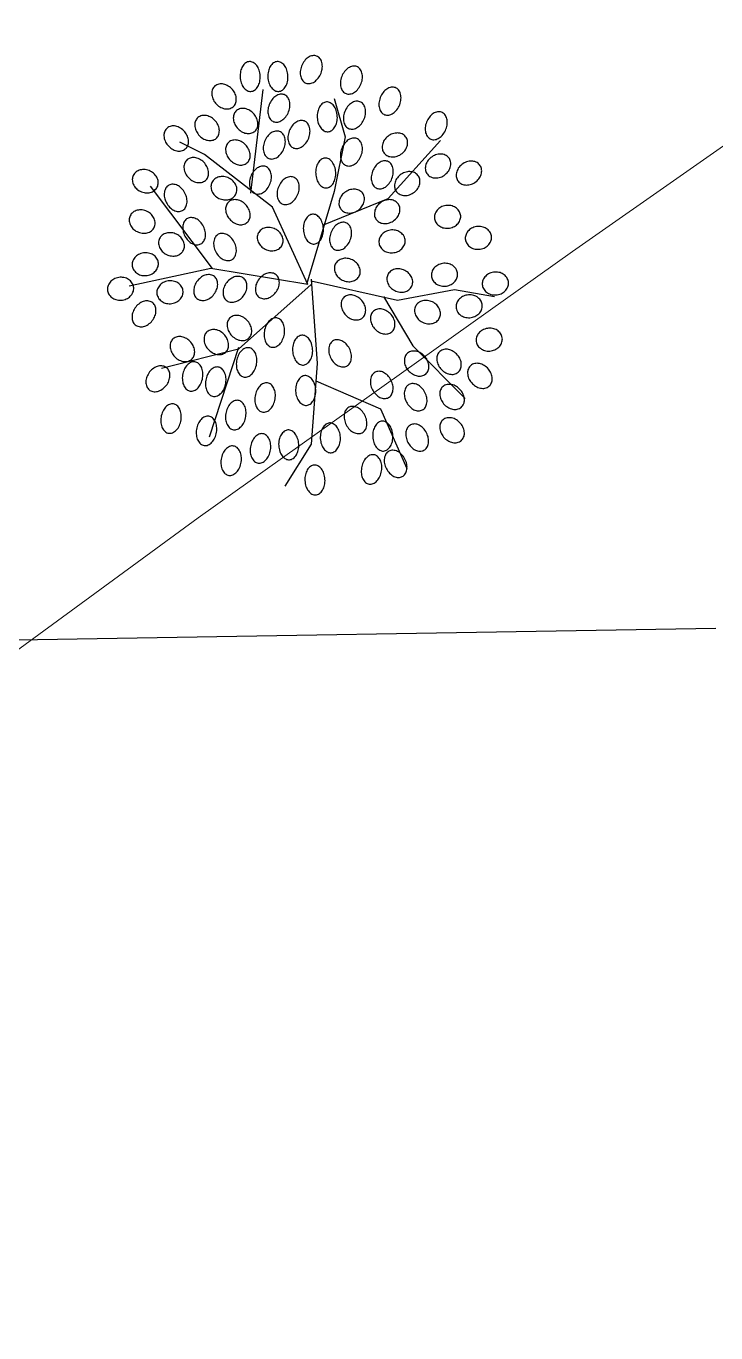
# Model space of a CAD drawing. Header units: inches. Extents: x 203 to 1065, y -1127 to 921.
# Drawn here: x 802.34 to 807.19, y 339.01 to 348.2 of the extents above; entities that cross this region are included whole.
import ezdxf

# ---------------------------------------------------------------- set-up
doc = ezdxf.new("R2010")
doc.units = ezdxf.units.IN
doc.header["$MEASUREMENT"] = 0
for name, color, linetype in [('calle', 3, 'Continuous'), ('CURVAS', 32, 'Continuous'), ('Vegetación', 102, 'Continuous')]:
    doc.layers.add(name, color=color, linetype=linetype)

# ---------------------------------------------------------------- blocks, each defined once
blk = doc.blocks.new('RB31')
for points in [[(-0.1644, 0.4265, 0.124565), (-0.1555, 0.4293, 0.105746), (-0.1475, 0.437, 0.086824), (-0.1428, 0.4474, 0.076963), (-0.1416, 0.4602, 0.076963), (-0.1443, 0.4728, 0.086824), (-0.1502, 0.4826, 0.105746), (-0.159, 0.4892, 0.124565), (-0.1682, 0.491, 0.124565), (-0.1772, 0.4882, 0.105746), (-0.1851, 0.4805, 0.086824), (-0.1898, 0.4701, 0.076963), (-0.191, 0.4573, 0.076963), (-0.1883, 0.4447, 0.086824), (-0.1825, 0.4349, 0.105746), (-0.1737, 0.4282, 0.124565)], [(-0.0961, 0.4265, 0.124565), (-0.0871, 0.4293, 0.105746), (-0.0792, 0.437, 0.086824), (-0.0745, 0.4474, 0.076963), (-0.0733, 0.4602, 0.076963), (-0.076, 0.4728, 0.086824), (-0.0818, 0.4826, 0.105746), (-0.0906, 0.4892, 0.124565), (-0.0999, 0.491, 0.124565), (-0.1088, 0.4882, 0.105746), (-0.1168, 0.4805, 0.086824), (-0.1215, 0.4701, 0.076963), (-0.1227, 0.4573, 0.076963), (-0.12, 0.4447, 0.086824), (-0.1141, 0.4349, 0.105746), (-0.1053, 0.4282, 0.124565)], [(-0.0332, 0.4465, 0.124565), (-0.0243, 0.4435, 0.105746), (-0.0134, 0.445, 0.086824), (-0.0035, 0.4507, 0.076963), (0.0051, 0.4604, 0.076963), (0.0103, 0.4721, 0.086824), (0.0113, 0.4835, 0.105746), (0.0081, 0.4941, 0.124565), (0.0016, 0.5009, 0.124565), (-0.0073, 0.5039, 0.105746), (-0.0182, 0.5024, 0.086824), (-0.0281, 0.4967, 0.076963), (-0.0366, 0.4871, 0.076963), (-0.0419, 0.4753, 0.086824), (-0.0429, 0.4639, 0.105746), (-0.0397, 0.4534, 0.124565)], [(0.0655, 0.4237, 0.124565), (0.0744, 0.4207, 0.105746), (0.0853, 0.4222, 0.086824), (0.0952, 0.4279, 0.076963), (0.1038, 0.4376, 0.076963), (0.109, 0.4494, 0.086824), (0.11, 0.4607, 0.105746), (0.1068, 0.4713, 0.124565), (0.1003, 0.4782, 0.124565), (0.0914, 0.4811, 0.105746), (0.0805, 0.4796, 0.086824), (0.0706, 0.4739, 0.076963), (0.0621, 0.4643, 0.076963), (0.0569, 0.4525, 0.086824), (0.0558, 0.4411, 0.105746), (0.059, 0.4306, 0.124565)], [(-0.2034, 0.3982, 0.124565), (-0.2004, 0.4072, 0.105746), (-0.2019, 0.4181, 0.086824), (-0.2076, 0.428, 0.076963), (-0.2173, 0.4365, 0.076963), (-0.229, 0.4417, 0.086824), (-0.2404, 0.4427, 0.105746), (-0.251, 0.4395, 0.124565), (-0.2578, 0.4331, 0.124565), (-0.2608, 0.4242, 0.105746), (-0.2593, 0.4132, 0.086824), (-0.2536, 0.4033, 0.076963), (-0.244, 0.3948, 0.076963), (-0.2322, 0.3896, 0.086824), (-0.2208, 0.3886, 0.105746), (-0.2103, 0.3918, 0.124565)], [(0.1604, 0.3781, 0.124565), (0.1693, 0.3752, 0.105746), (0.1802, 0.3767, 0.086824), (0.1901, 0.3824, 0.076963), (0.1987, 0.392, 0.076963), (0.2039, 0.4038, 0.086824), (0.2049, 0.4152, 0.105746), (0.2017, 0.4257, 0.124565), (0.1952, 0.4326, 0.124565), (0.1863, 0.4356, 0.105746), (0.1754, 0.4341, 0.086824), (0.1655, 0.4284, 0.076963), (0.157, 0.4187, 0.076963), (0.1518, 0.4069, 0.086824), (0.1507, 0.3956, 0.105746), (0.1539, 0.385, 0.124565)], [(-0.1129, 0.3629, 0.124565), (-0.104, 0.36, 0.105746), (-0.0931, 0.3615, 0.086824), (-0.0832, 0.3672, 0.076963), (-0.0747, 0.3768, 0.076963), (-0.0695, 0.3886, 0.086824), (-0.0684, 0.4, 0.105746), (-0.0717, 0.4105, 0.124565), (-0.0781, 0.4174, 0.124565), (-0.087, 0.4204, 0.105746), (-0.0979, 0.4189, 0.086824), (-0.1079, 0.4132, 0.076963), (-0.1164, 0.4035, 0.076963), (-0.1216, 0.3917, 0.086824), (-0.1226, 0.3804, 0.105746), (-0.1194, 0.3698, 0.124565)], [(0.0254, 0.3391, 0.124565), (0.0344, 0.342, 0.105746), (0.0423, 0.3496, 0.086824), (0.047, 0.36, 0.076963), (0.0482, 0.3728, 0.076963), (0.0455, 0.3854, 0.086824), (0.0396, 0.3952, 0.105746), (0.0308, 0.4019, 0.124565), (0.0216, 0.4037, 0.124565), (0.0126, 0.4008, 0.105746), (0.0047, 0.3932, 0.086824), (0, 0.3827, 0.076963), (-0.0012, 0.3699, 0.076963), (0.0015, 0.3573, 0.086824), (0.0074, 0.3475, 0.105746), (0.0162, 0.3409, 0.124565)], [(0.0731, 0.3478, 0.124565), (0.082, 0.3448, 0.105746), (0.0929, 0.3463, 0.086824), (0.1028, 0.352, 0.076963), (0.1113, 0.3616, 0.076963), (0.1166, 0.3734, 0.086824), (0.1176, 0.3848, 0.105746), (0.1144, 0.3953, 0.124565), (0.1079, 0.4022, 0.124565), (0.099, 0.4052, 0.105746), (0.0881, 0.4037, 0.086824), (0.0782, 0.398, 0.076963), (0.0696, 0.3883, 0.076963), (0.0644, 0.3766, 0.086824), (0.0634, 0.3652, 0.105746), (0.0666, 0.3546, 0.124565)], [(-0.2452, 0.3299, 0.124565), (-0.2422, 0.3388, 0.105746), (-0.2437, 0.3497, 0.086824), (-0.2494, 0.3596, 0.076963), (-0.259, 0.3682, 0.076963), (-0.2708, 0.3734, 0.086824), (-0.2822, 0.3744, 0.105746), (-0.2927, 0.3712, 0.124565), (-0.2996, 0.3647, 0.124565), (-0.3026, 0.3558, 0.105746), (-0.3011, 0.3449, 0.086824), (-0.2954, 0.335, 0.076963), (-0.2857, 0.3264, 0.076963), (-0.274, 0.3212, 0.086824), (-0.2626, 0.3202, 0.105746), (-0.252, 0.3234, 0.124565)], [(-0.1503, 0.3451, 0.124565), (-0.1473, 0.354, 0.105746), (-0.1488, 0.3649, 0.086824), (-0.1545, 0.3748, 0.076963), (-0.1641, 0.3833, 0.076963), (-0.1759, 0.3885, 0.086824), (-0.1873, 0.3896, 0.105746), (-0.1978, 0.3864, 0.124565), (-0.2047, 0.3799, 0.124565), (-0.2077, 0.371, 0.105746), (-0.2062, 0.3601, 0.086824), (-0.2005, 0.3502, 0.076963), (-0.1908, 0.3416, 0.076963), (-0.1791, 0.3364, 0.086824), (-0.1677, 0.3354, 0.105746), (-0.1571, 0.3386, 0.124565)], [(0.2743, 0.325, 0.124565), (0.2832, 0.322, 0.105746), (0.2941, 0.3235, 0.086824), (0.304, 0.3292, 0.076963), (0.3126, 0.3388, 0.076963), (0.3178, 0.3506, 0.086824), (0.3188, 0.362, 0.105746), (0.3156, 0.3725, 0.124565), (0.3091, 0.3794, 0.124565), (0.3002, 0.3824, 0.105746), (0.2893, 0.3809, 0.086824), (0.2794, 0.3752, 0.076963), (0.2708, 0.3655, 0.076963), (0.2656, 0.3538, 0.086824), (0.2646, 0.3424, 0.105746), (0.2678, 0.3318, 0.124565)], [(-0.3211, 0.3071, 0.124565), (-0.3181, 0.316, 0.105746), (-0.3196, 0.3269, 0.086824), (-0.3253, 0.3368, 0.076963), (-0.335, 0.3454, 0.076963), (-0.3467, 0.3506, 0.086824), (-0.3581, 0.3516, 0.105746), (-0.3687, 0.3484, 0.124565), (-0.3755, 0.3419, 0.124565), (-0.3785, 0.333, 0.105746), (-0.377, 0.3221, 0.086824), (-0.3713, 0.3122, 0.076963), (-0.3617, 0.3037, 0.076963), (-0.3499, 0.2985, 0.086824), (-0.3385, 0.2974, 0.105746), (-0.3279, 0.3006, 0.124565)], [(-0.1243, 0.2832, 0.124565), (-0.1154, 0.2802, 0.105746), (-0.1045, 0.2817, 0.086824), (-0.0946, 0.2874, 0.076963), (-0.0861, 0.2971, 0.076963), (-0.0809, 0.3088, 0.086824), (-0.0798, 0.3202, 0.105746), (-0.083, 0.3308, 0.124565), (-0.0895, 0.3376, 0.124565), (-0.0984, 0.3406, 0.105746), (-0.1093, 0.3391, 0.086824), (-0.1192, 0.3334, 0.076963), (-0.1278, 0.3238, 0.076963), (-0.133, 0.312, 0.086824), (-0.134, 0.3006, 0.105746), (-0.1308, 0.29, 0.124565)], [(-0.0636, 0.306, 0.124565), (-0.0547, 0.303, 0.105746), (-0.0437, 0.3045, 0.086824), (-0.0338, 0.3102, 0.076963), (-0.0253, 0.3198, 0.076963), (-0.0201, 0.3316, 0.086824), (-0.0191, 0.343, 0.105746), (-0.0223, 0.3536, 0.124565), (-0.0287, 0.3604, 0.124565), (-0.0377, 0.3634, 0.105746), (-0.0486, 0.3619, 0.086824), (-0.0585, 0.3562, 0.076963), (-0.067, 0.3465, 0.076963), (-0.0722, 0.3348, 0.086824), (-0.0732, 0.3234, 0.105746), (-0.07, 0.3128, 0.124565)], [(-0.1692, 0.2767, 0.124565), (-0.1663, 0.2856, 0.105746), (-0.1678, 0.2965, 0.086824), (-0.1735, 0.3065, 0.076963), (-0.1831, 0.315, 0.076963), (-0.1949, 0.3202, 0.086824), (-0.2063, 0.3212, 0.105746), (-0.2168, 0.318, 0.124565), (-0.2237, 0.3116, 0.124565), (-0.2267, 0.3026, 0.105746), (-0.2251, 0.2917, 0.086824), (-0.2195, 0.2818, 0.076963), (-0.2098, 0.2733, 0.076963), (-0.198, 0.2681, 0.086824), (-0.1867, 0.2671, 0.105746), (-0.1761, 0.2703, 0.124565)], [(0.0655, 0.268, 0.124565), (0.0744, 0.265, 0.105746), (0.0853, 0.2665, 0.086824), (0.0952, 0.2722, 0.076963), (0.1038, 0.2819, 0.076963), (0.109, 0.2936, 0.086824), (0.11, 0.305, 0.105746), (0.1068, 0.3156, 0.124565), (0.1003, 0.3224, 0.124565), (0.0914, 0.3254, 0.105746), (0.0805, 0.3239, 0.086824), (0.0706, 0.3182, 0.076963), (0.0621, 0.3086, 0.076963), (0.0569, 0.2968, 0.086824), (0.0558, 0.2854, 0.105746), (0.059, 0.2749, 0.124565)], [(0.1598, 0.2988, 0.124565), (0.1653, 0.2911, 0.105746), (0.175, 0.2859, 0.086824), (0.1864, 0.2847, 0.076963), (0.1989, 0.2875, 0.076963), (0.2101, 0.2939, 0.086824), (0.2176, 0.3026, 0.105746), (0.2212, 0.313, 0.124565), (0.22, 0.3223, 0.124565), (0.2146, 0.33, 0.105746), (0.2048, 0.3352, 0.086824), (0.1935, 0.3364, 0.076963), (0.1809, 0.3336, 0.076963), (0.1698, 0.3271, 0.086824), (0.1623, 0.3185, 0.105746), (0.1586, 0.3081, 0.124565)], [(-0.2717, 0.2387, 0.124565), (-0.2688, 0.2476, 0.105746), (-0.2703, 0.2586, 0.086824), (-0.276, 0.2685, 0.076963), (-0.2856, 0.277, 0.076963), (-0.2974, 0.2822, 0.086824), (-0.3088, 0.2832, 0.105746), (-0.3193, 0.28, 0.124565), (-0.3262, 0.2736, 0.124565), (-0.3292, 0.2647, 0.105746), (-0.3276, 0.2537, 0.086824), (-0.322, 0.2438, 0.076963), (-0.3123, 0.2353, 0.076963), (-0.3005, 0.2301, 0.086824), (-0.2891, 0.2291, 0.105746), (-0.2786, 0.2323, 0.124565)], [(0.2661, 0.2532, 0.124565), (0.2716, 0.2455, 0.105746), (0.2813, 0.2403, 0.086824), (0.2927, 0.2391, 0.076963), (0.3052, 0.2419, 0.076963), (0.3164, 0.2484, 0.086824), (0.3239, 0.257, 0.105746), (0.3275, 0.2674, 0.124565), (0.3263, 0.2767, 0.124565), (0.3208, 0.2844, 0.105746), (0.3111, 0.2896, 0.086824), (0.2998, 0.2908, 0.076963), (0.2872, 0.288, 0.076963), (0.2761, 0.2815, 0.086824), (0.2686, 0.2729, 0.105746), (0.2649, 0.2625, 0.124565)], [(-0.3932, 0.2239, 0.124565), (-0.3931, 0.2333, 0.105746), (-0.3979, 0.2432, 0.086824), (-0.4064, 0.2509, 0.076963), (-0.4182, 0.256, 0.076963), (-0.431, 0.2573, 0.086824), (-0.4422, 0.2548, 0.105746), (-0.4512, 0.2485, 0.124565), (-0.4557, 0.2402, 0.124565), (-0.4558, 0.2308, 0.105746), (-0.451, 0.2209, 0.086824), (-0.4425, 0.2132, 0.076963), (-0.4307, 0.2081, 0.076963), (-0.4179, 0.2068, 0.086824), (-0.4068, 0.2094, 0.105746), (-0.3977, 0.2157, 0.124565)], [(-0.1585, 0.2072, 0.124565), (-0.1496, 0.2043, 0.105746), (-0.1387, 0.2058, 0.086824), (-0.1287, 0.2114, 0.076963), (-0.1202, 0.2211, 0.076963), (-0.115, 0.2329, 0.086824), (-0.114, 0.2443, 0.105746), (-0.1172, 0.2548, 0.124565), (-0.1236, 0.2617, 0.124565), (-0.1326, 0.2646, 0.105746), (-0.1435, 0.2631, 0.086824), (-0.1534, 0.2574, 0.076963), (-0.1619, 0.2478, 0.076963), (-0.1671, 0.236, 0.086824), (-0.1681, 0.2246, 0.105746), (-0.1649, 0.2141, 0.124565)], [(0.0216, 0.2176, 0.124565), (0.0306, 0.2204, 0.105746), (0.0385, 0.2281, 0.086824), (0.0432, 0.2385, 0.076963), (0.0444, 0.2513, 0.076963), (0.0417, 0.2639, 0.086824), (0.0358, 0.2737, 0.105746), (0.027, 0.2803, 0.124565), (0.0178, 0.2821, 0.124565), (0.0088, 0.2793, 0.105746), (0.0009, 0.2716, 0.086824), (-0.0038, 0.2612, 0.076963), (-0.005, 0.2484, 0.076963), (-0.0023, 0.2358, 0.086824), (0.0036, 0.226, 0.105746), (0.0124, 0.2193, 0.124565)], [(0.1414, 0.2186, 0.124565), (0.1503, 0.2156, 0.105746), (0.1612, 0.2171, 0.086824), (0.1712, 0.2228, 0.076963), (0.1797, 0.2325, 0.076963), (0.1849, 0.2443, 0.086824), (0.1859, 0.2556, 0.105746), (0.1827, 0.2662, 0.124565), (0.1763, 0.2731, 0.124565), (0.1673, 0.276, 0.105746), (0.1564, 0.2745, 0.086824), (0.1465, 0.2688, 0.076963), (0.138, 0.2592, 0.076963), (0.1328, 0.2474, 0.086824), (0.1318, 0.236, 0.105746), (0.135, 0.2255, 0.124565)], [(0.342, 0.238, 0.124565), (0.3475, 0.2303, 0.105746), (0.3572, 0.2251, 0.086824), (0.3686, 0.2239, 0.076963), (0.3812, 0.2267, 0.076963), (0.3923, 0.2332, 0.086824), (0.3998, 0.2418, 0.105746), (0.4034, 0.2522, 0.124565), (0.4022, 0.2615, 0.124565), (0.3968, 0.2692, 0.105746), (0.387, 0.2744, 0.086824), (0.3757, 0.2756, 0.076963), (0.3631, 0.2728, 0.076963), (0.352, 0.2663, 0.086824), (0.3445, 0.2577, 0.105746), (0.3409, 0.2473, 0.124565)], [(-0.1996, 0.2087, 0.124565), (-0.1995, 0.2181, 0.105746), (-0.2043, 0.228, 0.086824), (-0.2128, 0.2357, 0.076963), (-0.2246, 0.2408, 0.076963), (-0.2374, 0.2421, 0.086824), (-0.2485, 0.2396, 0.105746), (-0.2576, 0.2333, 0.124565), (-0.2621, 0.225, 0.124565), (-0.2622, 0.2156, 0.105746), (-0.2574, 0.2057, 0.086824), (-0.2489, 0.198, 0.076963), (-0.2371, 0.1929, 0.076963), (-0.2243, 0.1916, 0.086824), (-0.2132, 0.1942, 0.105746), (-0.2041, 0.2005, 0.124565)], [(-0.0902, 0.1844, 0.124565), (-0.0812, 0.1815, 0.105746), (-0.0703, 0.183, 0.086824), (-0.0604, 0.1887, 0.076963), (-0.0519, 0.1983, 0.076963), (-0.0467, 0.2101, 0.086824), (-0.0457, 0.2215, 0.105746), (-0.0489, 0.232, 0.124565), (-0.0553, 0.2389, 0.124565), (-0.0642, 0.2419, 0.105746), (-0.0752, 0.2403, 0.086824), (-0.0851, 0.2347, 0.076963), (-0.0936, 0.225, 0.076963), (-0.0988, 0.2132, 0.086824), (-0.0998, 0.2018, 0.105746), (-0.0966, 0.1913, 0.124565)], [(0.1902, 0.2152, 0.124565), (0.1957, 0.2075, 0.105746), (0.2054, 0.2023, 0.086824), (0.2167, 0.2011, 0.076963), (0.2293, 0.2039, 0.076963), (0.2404, 0.2104, 0.086824), (0.248, 0.219, 0.105746), (0.2516, 0.2294, 0.124565), (0.2504, 0.2387, 0.124565), (0.2449, 0.2464, 0.105746), (0.2352, 0.2516, 0.086824), (0.2238, 0.2528, 0.076963), (0.2113, 0.25, 0.076963), (0.2001, 0.2436, 0.086824), (0.1926, 0.2349, 0.105746), (0.189, 0.2245, 0.124565)], [(-0.3292, 0.171, 0.124565), (-0.3236, 0.1786, 0.105746), (-0.3217, 0.1895, 0.086824), (-0.324, 0.2007, 0.076963), (-0.3306, 0.2117, 0.076963), (-0.3402, 0.2203, 0.086824), (-0.3507, 0.2248, 0.105746), (-0.3617, 0.225, 0.124565), (-0.3702, 0.221, 0.124565), (-0.3758, 0.2135, 0.105746), (-0.3778, 0.2026, 0.086824), (-0.3754, 0.1914, 0.076963), (-0.3689, 0.1803, 0.076963), (-0.3593, 0.1717, 0.086824), (-0.3488, 0.1673, 0.105746), (-0.3377, 0.167, 0.124565)], [(0.0535, 0.1772, 0.124565), (0.059, 0.1696, 0.105746), (0.0687, 0.1644, 0.086824), (0.0801, 0.1631, 0.076963), (0.0926, 0.1659, 0.076963), (0.1038, 0.1724, 0.086824), (0.1113, 0.181, 0.105746), (0.1149, 0.1914, 0.124565), (0.1137, 0.2008, 0.124565), (0.1083, 0.2084, 0.105746), (0.0985, 0.2136, 0.086824), (0.0872, 0.2148, 0.076963), (0.0746, 0.212, 0.076963), (0.0635, 0.2056, 0.086824), (0.056, 0.197, 0.105746), (0.0524, 0.1865, 0.124565)], [(-0.4008, 0.1365, 0.124565), (-0.4007, 0.146, 0.105746), (-0.4055, 0.1559, 0.086824), (-0.414, 0.1636, 0.076963), (-0.4258, 0.1687, 0.076963), (-0.4386, 0.17, 0.086824), (-0.4497, 0.1674, 0.105746), (-0.4588, 0.1611, 0.124565), (-0.4633, 0.1529, 0.124565), (-0.4634, 0.1435, 0.105746), (-0.4586, 0.1335, 0.086824), (-0.4501, 0.1259, 0.076963), (-0.4383, 0.1208, 0.076963), (-0.4255, 0.1194, 0.086824), (-0.4144, 0.122, 0.105746), (-0.4053, 0.1283, 0.124565)], [(-0.1692, 0.1476, 0.124565), (-0.1663, 0.1565, 0.105746), (-0.1678, 0.1674, 0.086824), (-0.1735, 0.1773, 0.076963), (-0.1831, 0.1858, 0.076963), (-0.1949, 0.191, 0.086824), (-0.2063, 0.1921, 0.105746), (-0.2168, 0.1889, 0.124565), (-0.2237, 0.1824, 0.124565), (-0.2267, 0.1735, 0.105746), (-0.2251, 0.1626, 0.086824), (-0.2195, 0.1527, 0.076963), (-0.2098, 0.1441, 0.076963), (-0.198, 0.1389, 0.086824), (-0.1867, 0.1379, 0.105746), (-0.1761, 0.1411, 0.124565)], [(0.1408, 0.1544, 0.124565), (0.1463, 0.1468, 0.105746), (0.156, 0.1416, 0.086824), (0.1674, 0.1403, 0.076963), (0.18, 0.1431, 0.076963), (0.1911, 0.1496, 0.086824), (0.1986, 0.1582, 0.105746), (0.2022, 0.1686, 0.124565), (0.201, 0.178, 0.124565), (0.1956, 0.1856, 0.105746), (0.1858, 0.1908, 0.086824), (0.1745, 0.1921, 0.076963), (0.1619, 0.1893, 0.076963), (0.1508, 0.1828, 0.086824), (0.1433, 0.1742, 0.105746), (0.1397, 0.1638, 0.124565)], [(0.2873, 0.1531, 0.124565), (0.2902, 0.1441, 0.105746), (0.2978, 0.1362, 0.086824), (0.3082, 0.1315, 0.076963), (0.3211, 0.1303, 0.076963), (0.3336, 0.133, 0.086824), (0.3435, 0.1388, 0.105746), (0.3501, 0.1476, 0.124565), (0.3519, 0.1569, 0.124565), (0.349, 0.1658, 0.105746), (0.3414, 0.1738, 0.086824), (0.331, 0.1785, 0.076963), (0.3182, 0.1797, 0.076963), (0.3056, 0.177, 0.086824), (0.2958, 0.1711, 0.105746), (0.2891, 0.1623, 0.124565)], [(-0.2837, 0.0989, 0.124565), (-0.2781, 0.1064, 0.105746), (-0.2761, 0.1173, 0.086824), (-0.2785, 0.1285, 0.076963), (-0.285, 0.1396, 0.076963), (-0.2946, 0.1482, 0.086824), (-0.3051, 0.1526, 0.105746), (-0.3162, 0.1529, 0.124565), (-0.3247, 0.1489, 0.124565), (-0.3303, 0.1413, 0.105746), (-0.3322, 0.1304, 0.086824), (-0.3299, 0.1192, 0.076963), (-0.3233, 0.1082, 0.076963), (-0.3137, 0.0996, 0.086824), (-0.3032, 0.0951, 0.105746), (-0.2922, 0.0949, 0.124565)], [(-0.0088, 0.096, 0.124565), (0.0002, 0.0989, 0.105746), (0.0081, 0.1065, 0.086824), (0.0128, 0.1169, 0.076963), (0.014, 0.1298, 0.076963), (0.0113, 0.1423, 0.086824), (0.0055, 0.1522, 0.105746), (-0.0033, 0.1588, 0.124565), (-0.0126, 0.1606, 0.124565), (-0.0215, 0.1577, 0.105746), (-0.0295, 0.1501, 0.086824), (-0.0342, 0.1397, 0.076963), (-0.0354, 0.1269, 0.076963), (-0.0327, 0.1143, 0.086824), (-0.0268, 0.1045, 0.105746), (-0.018, 0.0978, 0.124565)], [(0.0389, 0.0857, 0.124565), (0.0478, 0.0827, 0.105746), (0.0588, 0.0842, 0.086824), (0.0687, 0.0899, 0.076963), (0.0772, 0.0996, 0.076963), (0.0824, 0.1113, 0.086824), (0.0834, 0.1227, 0.105746), (0.0802, 0.1333, 0.124565), (0.0738, 0.1401, 0.124565), (0.0648, 0.1431, 0.105746), (0.0539, 0.1416, 0.086824), (0.044, 0.1359, 0.076963), (0.0355, 0.1263, 0.076963), (0.0303, 0.1145, 0.086824), (0.0293, 0.1031, 0.105746), (0.0325, 0.0925, 0.124565)], [(-0.3287, 0.0872, 0.124565), (-0.3286, 0.0966, 0.105746), (-0.3334, 0.1065, 0.086824), (-0.3419, 0.1142, 0.076963), (-0.3537, 0.1193, 0.076963), (-0.3665, 0.1206, 0.086824), (-0.3776, 0.1181, 0.105746), (-0.3867, 0.1117, 0.124565), (-0.3912, 0.1035, 0.124565), (-0.3913, 0.0941, 0.105746), (-0.3865, 0.0842, 0.086824), (-0.378, 0.0765, 0.076963), (-0.3662, 0.0714, 0.076963), (-0.3534, 0.0701, 0.086824), (-0.3422, 0.0726, 0.105746), (-0.3332, 0.0789, 0.124565)], [(-0.2077, 0.0647, 0.124565), (-0.2022, 0.0723, 0.105746), (-0.2002, 0.0831, 0.086824), (-0.2026, 0.0943, 0.076963), (-0.2091, 0.1054, 0.076963), (-0.2187, 0.114, 0.086824), (-0.2292, 0.1185, 0.105746), (-0.2402, 0.1187, 0.124565), (-0.2487, 0.1147, 0.124565), (-0.2543, 0.1071, 0.105746), (-0.2563, 0.0962, 0.086824), (-0.2539, 0.0851, 0.076963), (-0.2474, 0.074, 0.076963), (-0.2378, 0.0654, 0.086824), (-0.2273, 0.0609, 0.105746), (-0.2163, 0.0607, 0.124565)], [(-0.0857, 0.0986, 0.124565), (-0.0856, 0.108, 0.105746), (-0.0904, 0.1179, 0.086824), (-0.0989, 0.1256, 0.076963), (-0.1107, 0.1307, 0.076963), (-0.1235, 0.132, 0.086824), (-0.1347, 0.1294, 0.105746), (-0.1437, 0.1231, 0.124565), (-0.1482, 0.1149, 0.124565), (-0.1483, 0.1055, 0.105746), (-0.1435, 0.0956, 0.086824), (-0.135, 0.0879, 0.076963), (-0.1232, 0.0828, 0.076963), (-0.1104, 0.0815, 0.086824), (-0.0993, 0.084, 0.105746), (-0.0902, 0.0903, 0.124565)], [(0.1507, 0.0999, 0.124565), (0.1535, 0.0909, 0.105746), (0.1612, 0.083, 0.086824), (0.1716, 0.0783, 0.076963), (0.1844, 0.0771, 0.076963), (0.197, 0.0798, 0.086824), (0.2068, 0.0857, 0.105746), (0.2134, 0.0945, 0.124565), (0.2152, 0.1037, 0.124565), (0.2124, 0.1127, 0.105746), (0.2047, 0.1206, 0.086824), (0.1943, 0.1253, 0.076963), (0.1815, 0.1265, 0.076963), (0.1689, 0.1238, 0.086824), (0.1591, 0.1179, 0.105746), (0.1524, 0.1091, 0.124565)], [(0.3633, 0.1075, 0.124565), (0.3661, 0.0985, 0.105746), (0.3737, 0.0906, 0.086824), (0.3842, 0.0859, 0.076963), (0.397, 0.0847, 0.076963), (0.4096, 0.0874, 0.086824), (0.4194, 0.0933, 0.105746), (0.426, 0.1021, 0.124565), (0.4278, 0.1113, 0.124565), (0.425, 0.1203, 0.105746), (0.4173, 0.1282, 0.086824), (0.4069, 0.1329, 0.076963), (0.3941, 0.1341, 0.076963), (0.3815, 0.1314, 0.086824), (0.3717, 0.1255, 0.105746), (0.365, 0.1167, 0.124565)], [(-0.3922, 0.0543, 0.124565), (-0.395, 0.0633, 0.105746), (-0.4027, 0.0712, 0.086824), (-0.4131, 0.0759, 0.076963), (-0.4259, 0.0771, 0.076963), (-0.4385, 0.0744, 0.086824), (-0.4483, 0.0686, 0.105746), (-0.455, 0.0598, 0.124565), (-0.4567, 0.0505, 0.124565), (-0.4539, 0.0416, 0.105746), (-0.4462, 0.0336, 0.086824), (-0.4358, 0.0289, 0.076963), (-0.423, 0.0277, 0.076963), (-0.4104, 0.0304, 0.086824), (-0.4006, 0.0363, 0.105746), (-0.394, 0.0451, 0.124565)], [(0.0416, 0.0481, 0.124565), (0.0415, 0.0387, 0.105746), (0.0463, 0.0287, 0.086824), (0.0548, 0.0211, 0.076963), (0.0666, 0.0159, 0.076963), (0.0794, 0.0146, 0.086824), (0.0906, 0.0172, 0.105746), (0.0996, 0.0235, 0.124565), (0.1041, 0.0317, 0.124565), (0.1042, 0.0411, 0.105746), (0.0994, 0.0511, 0.086824), (0.0909, 0.0587, 0.076963), (0.0791, 0.0639, 0.076963), (0.0663, 0.0652, 0.086824), (0.0552, 0.0626, 0.105746), (0.0461, 0.0563, 0.124565)], [(-0.2507, 0.0224, 0.124565), (-0.2583, 0.028, 0.105746), (-0.2692, 0.0299, 0.086824), (-0.2804, 0.0276, 0.076963), (-0.2914, 0.0211, 0.076963), (-0.3, 0.0115, 0.086824), (-0.3045, 0.0009, 0.105746), (-0.3047, -0.0101, 0.124565), (-0.3007, -0.0186, 0.124565), (-0.2932, -0.0242, 0.105746), (-0.2823, -0.0261, 0.086824), (-0.2711, -0.0238, 0.076963), (-0.26, -0.0172, 0.076963), (-0.2514, -0.0076, 0.086824), (-0.247, 0.0029, 0.105746), (-0.2467, 0.0139, 0.124565)], [(-0.0989, 0.0262, 0.124565), (-0.1065, 0.0318, 0.105746), (-0.1173, 0.0337, 0.086824), (-0.1285, 0.0314, 0.076963), (-0.1396, 0.0249, 0.076963), (-0.1482, 0.0153, 0.086824), (-0.1527, 0.0047, 0.105746), (-0.1529, -0.0063, 0.124565), (-0.1489, -0.0148, 0.124565), (-0.1413, -0.0204, 0.105746), (-0.1305, -0.0223, 0.086824), (-0.1193, -0.02, 0.076963), (-0.1082, -0.0134, 0.076963), (-0.0996, -0.0038, 0.086824), (-0.0951, 0.0067, 0.105746), (-0.0949, 0.0177, 0.124565)], [(0.1707, 0.0253, 0.124565), (0.1706, 0.0159, 0.105746), (0.1754, 0.0059, 0.086824), (0.1839, -0.0017, 0.076963), (0.1957, -0.0068, 0.076963), (0.2085, -0.0082, 0.086824), (0.2196, -0.0056, 0.105746), (0.2287, 0.0007, 0.124565), (0.2332, 0.0089, 0.124565), (0.2333, 0.0184, 0.105746), (0.2285, 0.0283, 0.086824), (0.22, 0.0359, 0.076963), (0.2082, 0.0411, 0.076963), (0.1954, 0.0424, 0.086824), (0.1842, 0.0398, 0.105746), (0.1752, 0.0335, 0.124565)], [(0.2797, 0.0277, 0.124565), (0.2826, 0.0188, 0.105746), (0.2902, 0.0108, 0.086824), (0.3007, 0.0061, 0.076963), (0.3135, 0.0049, 0.076963), (0.3261, 0.0076, 0.086824), (0.3359, 0.0135, 0.105746), (0.3425, 0.0223, 0.124565), (0.3443, 0.0315, 0.124565), (0.3414, 0.0405, 0.105746), (0.3338, 0.0485, 0.086824), (0.3234, 0.0531, 0.076963), (0.3106, 0.0544, 0.076963), (0.298, 0.0516, 0.086824), (0.2882, 0.0458, 0.105746), (0.2815, 0.037, 0.124565)], [(0.405, 0.0087, 0.124565), (0.4079, -0.0002, 0.105746), (0.4155, -0.0082, 0.086824), (0.4259, -0.0129, 0.076963), (0.4387, -0.0141, 0.076963), (0.4513, -0.0114, 0.086824), (0.4611, -0.0055, 0.105746), (0.4678, 0.0033, 0.124565), (0.4696, 0.0125, 0.124565), (0.4667, 0.0215, 0.105746), (0.4591, 0.0295, 0.086824), (0.4487, 0.0341, 0.076963), (0.4358, 0.0354, 0.076963), (0.4233, 0.0327, 0.086824), (0.4134, 0.0268, 0.105746), (0.4068, 0.018, 0.124565)], [(-0.4529, 0.0012, 0.124565), (-0.4558, 0.0101, 0.105746), (-0.4634, 0.0181, 0.086824), (-0.4738, 0.0228, 0.076963), (-0.4866, 0.024, 0.076963), (-0.4992, 0.0213, 0.086824), (-0.509, 0.0154, 0.105746), (-0.5157, 0.0066, 0.124565), (-0.5175, -0.0026, 0.124565), (-0.5146, -0.0116, 0.105746), (-0.507, -0.0196, 0.086824), (-0.4966, -0.0242, 0.076963), (-0.4837, -0.0255, 0.076963), (-0.4712, -0.0228, 0.086824), (-0.4613, -0.0169, 0.105746), (-0.4547, -0.0081, 0.124565)], [(-0.3314, -0.0064, 0.124565), (-0.3343, 0.0025, 0.105746), (-0.3419, 0.0105, 0.086824), (-0.3524, 0.0152, 0.076963), (-0.3652, 0.0164, 0.076963), (-0.3778, 0.0137, 0.086824), (-0.3876, 0.0078, 0.105746), (-0.3942, -0.001, 0.124565), (-0.396, -0.0102, 0.124565), (-0.3931, -0.0192, 0.105746), (-0.3855, -0.0272, 0.086824), (-0.3751, -0.0318, 0.076963), (-0.3623, -0.0331, 0.076963), (-0.3497, -0.0303, 0.086824), (-0.3399, -0.0245, 0.105746), (-0.3332, -0.0157, 0.124565)], [(-0.1786, 0.0186, 0.124565), (-0.1862, 0.0242, 0.105746), (-0.197, 0.0261, 0.086824), (-0.2082, 0.0238, 0.076963), (-0.2193, 0.0173, 0.076963), (-0.2279, 0.0077, 0.086824), (-0.2324, -0.0028, 0.105746), (-0.2326, -0.0139, 0.124565), (-0.2286, -0.0224, 0.124565), (-0.221, -0.028, 0.105746), (-0.2102, -0.0299, 0.086824), (-0.199, -0.0276, 0.076963), (-0.1879, -0.021, 0.076963), (-0.1793, -0.0114, 0.086824), (-0.1748, -0.0009, 0.105746), (-0.1746, 0.0101, 0.124565)], [(-0.4026, -0.0346, 0.124565), (-0.4102, -0.029, 0.105746), (-0.421, -0.027, 0.086824), (-0.4322, -0.0294, 0.076963), (-0.4433, -0.0359, 0.076963), (-0.4519, -0.0455, 0.086824), (-0.4564, -0.056, 0.105746), (-0.4566, -0.0671, 0.124565), (-0.4526, -0.0756, 0.124565), (-0.445, -0.0811, 0.105746), (-0.4342, -0.0831, 0.086824), (-0.423, -0.0807, 0.076963), (-0.4119, -0.0742, 0.076963), (-0.4033, -0.0646, 0.086824), (-0.3988, -0.0541, 0.105746), (-0.3986, -0.0431, 0.124565)], [(0.0606, -0.0237, 0.124565), (0.0576, -0.0326, 0.105746), (0.0591, -0.0436, 0.086824), (0.0648, -0.0535, 0.076963), (0.0745, -0.062, 0.076963), (0.0862, -0.0672, 0.086824), (0.0976, -0.0682, 0.105746), (0.1082, -0.065, 0.124565), (0.115, -0.0586, 0.124565), (0.118, -0.0497, 0.105746), (0.1165, -0.0387, 0.086824), (0.1108, -0.0288, 0.076963), (0.1012, -0.0203, 0.076963), (0.0894, -0.0151, 0.086824), (0.078, -0.0141, 0.105746), (0.0675, -0.0173, 0.124565)], [(0.239, -0.0431, 0.124565), (0.2389, -0.0525, 0.105746), (0.2437, -0.0624, 0.086824), (0.2522, -0.0701, 0.076963), (0.264, -0.0752, 0.076963), (0.2768, -0.0765, 0.086824), (0.288, -0.074, 0.105746), (0.297, -0.0677, 0.124565), (0.3015, -0.0594, 0.124565), (0.3016, -0.05, 0.105746), (0.2968, -0.0401, 0.086824), (0.2883, -0.0324, 0.076963), (0.2765, -0.0273, 0.076963), (0.2637, -0.026, 0.086824), (0.2526, -0.0285, 0.105746), (0.2435, -0.0349, 0.124565)], [(0.3405, -0.0406, 0.124565), (0.3433, -0.0496, 0.105746), (0.351, -0.0575, 0.086824), (0.3614, -0.0622, 0.076963), (0.3742, -0.0634, 0.076963), (0.3868, -0.0607, 0.086824), (0.3966, -0.0549, 0.105746), (0.4033, -0.0461, 0.124565), (0.405, -0.0368, 0.124565), (0.4022, -0.0279, 0.105746), (0.3945, -0.0199, 0.086824), (0.3841, -0.0152, 0.076963), (0.3713, -0.014, 0.076963), (0.3587, -0.0167, 0.086824), (0.3489, -0.0226, 0.105746), (0.3423, -0.0314, 0.124565)], [(0.1327, -0.0541, 0.124565), (0.1297, -0.063, 0.105746), (0.1313, -0.074, 0.086824), (0.1369, -0.0839, 0.076963), (0.1466, -0.0924, 0.076963), (0.1584, -0.0976, 0.086824), (0.1698, -0.0986, 0.105746), (0.1803, -0.0954, 0.124565), (0.1872, -0.089, 0.124565), (0.1901, -0.08, 0.105746), (0.1886, -0.0691, 0.086824), (0.1829, -0.0592, 0.076963), (0.1733, -0.0507, 0.076963), (0.1615, -0.0455, 0.086824), (0.1501, -0.0445, 0.105746), (0.1396, -0.0477, 0.124565)], [(-0.1654, -0.1031, 0.124565), (-0.1625, -0.0942, 0.105746), (-0.164, -0.0833, 0.086824), (-0.1697, -0.0734, 0.076963), (-0.1793, -0.0648, 0.076963), (-0.1911, -0.0596, 0.086824), (-0.2025, -0.0586, 0.105746), (-0.213, -0.0618, 0.124565), (-0.2199, -0.0683, 0.124565), (-0.2229, -0.0772, 0.105746), (-0.2214, -0.0881, 0.086824), (-0.2157, -0.098, 0.076963), (-0.206, -0.1065, 0.076963), (-0.1942, -0.1117, 0.086824), (-0.1829, -0.1128, 0.105746), (-0.1723, -0.1095, 0.124565)], [(-0.0986, -0.0644, 0.124565), (-0.108, -0.0643, 0.105746), (-0.1179, -0.0691, 0.086824), (-0.1256, -0.0776, 0.076963), (-0.1307, -0.0894, 0.076963), (-0.132, -0.1022, 0.086824), (-0.1294, -0.1133, 0.105746), (-0.1231, -0.1224, 0.124565), (-0.1149, -0.1269, 0.124565), (-0.1055, -0.127, 0.105746), (-0.0956, -0.1222, 0.086824), (-0.0879, -0.1137, 0.076963), (-0.0828, -0.1019, 0.076963), (-0.0815, -0.0891, 0.086824), (-0.084, -0.0779, 0.105746), (-0.0903, -0.0689, 0.124565)], [(-0.3059, -0.1487, 0.124565), (-0.3029, -0.1398, 0.105746), (-0.3044, -0.1288, 0.086824), (-0.3101, -0.1189, 0.076963), (-0.3198, -0.1104, 0.076963), (-0.3315, -0.1052, 0.086824), (-0.3429, -0.1042, 0.105746), (-0.3535, -0.1074, 0.124565), (-0.3603, -0.1138, 0.124565), (-0.3633, -0.1228, 0.105746), (-0.3618, -0.1337, 0.086824), (-0.3561, -0.1436, 0.076963), (-0.3465, -0.1521, 0.076963), (-0.3347, -0.1573, 0.086824), (-0.3233, -0.1583, 0.105746), (-0.3128, -0.1551, 0.124565)], [(-0.2224, -0.1335, 0.124565), (-0.2194, -0.1246, 0.105746), (-0.2209, -0.1136, 0.086824), (-0.2266, -0.1037, 0.076963), (-0.2363, -0.0952, 0.076963), (-0.248, -0.09, 0.086824), (-0.2594, -0.089, 0.105746), (-0.27, -0.0922, 0.124565), (-0.2768, -0.0986, 0.124565), (-0.2798, -0.1076, 0.105746), (-0.2783, -0.1185, 0.086824), (-0.2726, -0.1284, 0.076963), (-0.263, -0.1369, 0.076963), (-0.2512, -0.1421, 0.086824), (-0.2398, -0.1431, 0.105746), (-0.2292, -0.1399, 0.124565)], [(-0.0391, -0.1013, 0.124565), (-0.0481, -0.1042, 0.105746), (-0.0561, -0.1118, 0.086824), (-0.0607, -0.1222, 0.076963), (-0.0619, -0.1351, 0.076963), (-0.0592, -0.1476, 0.086824), (-0.0534, -0.1574, 0.105746), (-0.0446, -0.1641, 0.124565), (-0.0353, -0.1659, 0.124565), (-0.0264, -0.163, 0.105746), (-0.0184, -0.1554, 0.086824), (-0.0137, -0.145, 0.076963), (-0.0125, -0.1321, 0.076963), (-0.0152, -0.1196, 0.086824), (-0.0211, -0.1098, 0.105746), (-0.0299, -0.1031, 0.124565)], [(0.0346, -0.1156, 0.124565), (0.029, -0.1231, 0.105746), (0.027, -0.134, 0.086824), (0.0294, -0.1452, 0.076963), (0.0359, -0.1563, 0.076963), (0.0455, -0.1648, 0.086824), (0.056, -0.1693, 0.105746), (0.0671, -0.1695, 0.124565), (0.0756, -0.1655, 0.124565), (0.0812, -0.158, 0.105746), (0.0831, -0.1471, 0.086824), (0.0808, -0.1359, 0.076963), (0.0742, -0.1248, 0.076963), (0.0646, -0.1163, 0.086824), (0.0541, -0.1118, 0.105746), (0.0431, -0.1116, 0.124565)], [(0.3898, -0.1128, 0.124565), (0.3927, -0.1218, 0.105746), (0.4003, -0.1297, 0.086824), (0.4107, -0.1344, 0.076963), (0.4236, -0.1356, 0.076963), (0.4361, -0.1329, 0.086824), (0.446, -0.127, 0.105746), (0.4526, -0.1182, 0.124565), (0.4544, -0.109, 0.124565), (0.4515, -0.1, 0.105746), (0.4439, -0.0921, 0.086824), (0.4335, -0.0874, 0.076963), (0.4207, -0.0862, 0.076963), (0.4081, -0.0889, 0.086824), (0.3983, -0.0948, 0.105746), (0.3916, -0.1036, 0.124565)], [(-0.1669, -0.1289, 0.124565), (-0.1763, -0.1289, 0.105746), (-0.1862, -0.1337, 0.086824), (-0.1939, -0.1421, 0.076963), (-0.199, -0.1539, 0.076963), (-0.2003, -0.1667, 0.086824), (-0.1978, -0.1779, 0.105746), (-0.1915, -0.1869, 0.124565), (-0.1832, -0.1915, 0.124565), (-0.1738, -0.1915, 0.105746), (-0.1639, -0.1867, 0.086824), (-0.1562, -0.1783, 0.076963), (-0.1511, -0.1665, 0.076963), (-0.1498, -0.1536, 0.086824), (-0.1523, -0.1425, 0.105746), (-0.1586, -0.1335, 0.124565)], [(0.2162, -0.1453, 0.124565), (0.2133, -0.1542, 0.105746), (0.2148, -0.1651, 0.086824), (0.2205, -0.175, 0.076963), (0.2301, -0.1835, 0.076963), (0.2419, -0.1887, 0.086824), (0.2533, -0.1898, 0.105746), (0.2638, -0.1866, 0.124565), (0.2707, -0.1801, 0.124565), (0.2737, -0.1712, 0.105746), (0.2722, -0.1603, 0.086824), (0.2665, -0.1504, 0.076963), (0.2568, -0.1418, 0.076963), (0.245, -0.1366, 0.086824), (0.2337, -0.1356, 0.105746), (0.2231, -0.1388, 0.124565)], [(0.296, -0.1415, 0.124565), (0.293, -0.1504, 0.105746), (0.2945, -0.1613, 0.086824), (0.3002, -0.1712, 0.076963), (0.3098, -0.1797, 0.076963), (0.3216, -0.1849, 0.086824), (0.333, -0.186, 0.105746), (0.3435, -0.1828, 0.124565), (0.3504, -0.1763, 0.124565), (0.3534, -0.1674, 0.105746), (0.3519, -0.1565, 0.086824), (0.3462, -0.1466, 0.076963), (0.3365, -0.138, 0.076963), (0.3248, -0.1328, 0.086824), (0.3134, -0.1318, 0.105746), (0.3028, -0.135, 0.124565)], [(-0.3684, -0.1751, 0.124565), (-0.376, -0.1695, 0.105746), (-0.3869, -0.1676, 0.086824), (-0.398, -0.1699, 0.076963), (-0.4091, -0.1764, 0.076963), (-0.4177, -0.186, 0.086824), (-0.4222, -0.1966, 0.105746), (-0.4224, -0.2076, 0.124565), (-0.4184, -0.2161, 0.124565), (-0.4108, -0.2217, 0.105746), (-0.4, -0.2236, 0.086824), (-0.3888, -0.2213, 0.076963), (-0.3777, -0.2147, 0.076963), (-0.3691, -0.2051, 0.086824), (-0.3646, -0.1946, 0.105746), (-0.3644, -0.1836, 0.124565)], [(-0.2998, -0.1593, 0.124565), (-0.3092, -0.1592, 0.105746), (-0.3191, -0.164, 0.086824), (-0.3268, -0.1725, 0.076963), (-0.3319, -0.1843, 0.076963), (-0.3332, -0.1971, 0.086824), (-0.3306, -0.2083, 0.105746), (-0.3243, -0.2173, 0.124565), (-0.3161, -0.2219, 0.124565), (-0.3067, -0.2219, 0.105746), (-0.2968, -0.2171, 0.086824), (-0.2891, -0.2086, 0.076963), (-0.284, -0.1968, 0.076963), (-0.2827, -0.184, 0.086824), (-0.2852, -0.1729, 0.105746), (-0.2915, -0.1638, 0.124565)], [(0.3719, -0.1718, 0.124565), (0.3689, -0.1808, 0.105746), (0.3704, -0.1917, 0.086824), (0.3761, -0.2016, 0.076963), (0.3858, -0.2101, 0.076963), (0.3975, -0.2153, 0.086824), (0.4089, -0.2163, 0.105746), (0.4195, -0.2131, 0.124565), (0.4263, -0.2067, 0.124565), (0.4293, -0.1978, 0.105746), (0.4278, -0.1869, 0.086824), (0.4221, -0.1769, 0.076963), (0.4125, -0.1684, 0.076963), (0.4007, -0.1632, 0.086824), (0.3893, -0.1622, 0.105746), (0.3787, -0.1654, 0.124565)], [(-0.2428, -0.1707, 0.124565), (-0.2522, -0.1706, 0.105746), (-0.2621, -0.1754, 0.086824), (-0.2698, -0.1839, 0.076963), (-0.2749, -0.1957, 0.076963), (-0.2762, -0.2085, 0.086824), (-0.2737, -0.2197, 0.105746), (-0.2674, -0.2287, 0.124565), (-0.2591, -0.2333, 0.124565), (-0.2497, -0.2333, 0.105746), (-0.2398, -0.2285, 0.086824), (-0.2321, -0.22, 0.076963), (-0.227, -0.2082, 0.076963), (-0.2257, -0.1954, 0.086824), (-0.2283, -0.1843, 0.105746), (-0.2346, -0.1752, 0.124565)], [(-0.0315, -0.1887, 0.124565), (-0.0405, -0.1915, 0.105746), (-0.0485, -0.1992, 0.086824), (-0.0531, -0.2096, 0.076963), (-0.0544, -0.2224, 0.076963), (-0.0516, -0.235, 0.086824), (-0.0458, -0.2448, 0.105746), (-0.037, -0.2515, 0.124565), (-0.0277, -0.2532, 0.124565), (-0.0188, -0.2504, 0.105746), (-0.0108, -0.2427, 0.086824), (-0.0061, -0.2323, 0.076963), (-0.0049, -0.2195, 0.076963), (-0.0076, -0.2069, 0.086824), (-0.0135, -0.1971, 0.105746), (-0.0223, -0.1905, 0.124565)], [(0.1371, -0.1839, 0.124565), (0.1315, -0.1915, 0.105746), (0.1295, -0.2024, 0.086824), (0.1319, -0.2135, 0.076963), (0.1384, -0.2246, 0.076963), (0.148, -0.2332, 0.086824), (0.1585, -0.2377, 0.105746), (0.1696, -0.2379, 0.124565), (0.1781, -0.2339, 0.124565), (0.1836, -0.2263, 0.105746), (0.1856, -0.2155, 0.086824), (0.1832, -0.2043, 0.076963), (0.1767, -0.1932, 0.076963), (0.1671, -0.1846, 0.086824), (0.1566, -0.1801, 0.105746), (0.1456, -0.1799, 0.124565)], [(-0.1213, -0.2049, 0.124565), (-0.1307, -0.2048, 0.105746), (-0.1407, -0.2096, 0.086824), (-0.1483, -0.2181, 0.076963), (-0.1535, -0.2299, 0.076963), (-0.1548, -0.2427, 0.086824), (-0.1522, -0.2539, 0.105746), (-0.1459, -0.2629, 0.124565), (-0.1377, -0.2674, 0.124565), (-0.1283, -0.2675, 0.105746), (-0.1183, -0.2627, 0.086824), (-0.1107, -0.2542, 0.076963), (-0.1055, -0.2424, 0.076963), (-0.1042, -0.2296, 0.086824), (-0.1068, -0.2185, 0.105746), (-0.1131, -0.2094, 0.124565)], [(0.2206, -0.2105, 0.124565), (0.215, -0.2181, 0.105746), (0.213, -0.2289, 0.086824), (0.2154, -0.2401, 0.076963), (0.2219, -0.2512, 0.076963), (0.2315, -0.2598, 0.086824), (0.242, -0.2643, 0.105746), (0.2531, -0.2645, 0.124565), (0.2616, -0.2605, 0.124565), (0.2672, -0.2529, 0.105746), (0.2691, -0.2421, 0.086824), (0.2668, -0.2309, 0.076963), (0.2602, -0.2198, 0.076963), (0.2506, -0.2112, 0.086824), (0.2401, -0.2067, 0.105746), (0.2291, -0.2065, 0.124565)], [(0.3036, -0.2174, 0.124565), (0.3006, -0.2263, 0.105746), (0.3021, -0.2373, 0.086824), (0.3078, -0.2472, 0.076963), (0.3174, -0.2557, 0.076963), (0.3292, -0.2609, 0.086824), (0.3406, -0.2619, 0.105746), (0.3511, -0.2587, 0.124565), (0.358, -0.2523, 0.124565), (0.361, -0.2434, 0.105746), (0.3595, -0.2324, 0.086824), (0.3538, -0.2225, 0.076963), (0.3441, -0.214, 0.076963), (0.3324, -0.2088, 0.086824), (0.321, -0.2078, 0.105746), (0.3104, -0.211, 0.124565)], [(-0.3529, -0.2505, 0.124565), (-0.3623, -0.2504, 0.105746), (-0.3722, -0.2552, 0.086824), (-0.3799, -0.2637, 0.076963), (-0.385, -0.2755, 0.076963), (-0.3863, -0.2883, 0.086824), (-0.3838, -0.2994, 0.105746), (-0.3775, -0.3085, 0.124565), (-0.3692, -0.313, 0.124565), (-0.3598, -0.3131, 0.105746), (-0.3499, -0.3083, 0.086824), (-0.3422, -0.2998, 0.076963), (-0.3371, -0.288, 0.076963), (-0.3358, -0.2752, 0.086824), (-0.3384, -0.264, 0.105746), (-0.3447, -0.255, 0.124565)], [(-0.1935, -0.2429, 0.124565), (-0.2029, -0.2428, 0.105746), (-0.2128, -0.2476, 0.086824), (-0.2205, -0.2561, 0.076963), (-0.2256, -0.2679, 0.076963), (-0.2269, -0.2807, 0.086824), (-0.2243, -0.2918, 0.105746), (-0.218, -0.3009, 0.124565), (-0.2098, -0.3054, 0.124565), (-0.2004, -0.3055, 0.105746), (-0.1905, -0.3007, 0.086824), (-0.1828, -0.2922, 0.076963), (-0.1777, -0.2804, 0.076963), (-0.1764, -0.2676, 0.086824), (-0.1789, -0.2564, 0.105746), (-0.1852, -0.2474, 0.124565)], [(-0.2656, -0.277, 0.124565), (-0.275, -0.277, 0.105746), (-0.2849, -0.2818, 0.086824), (-0.2926, -0.2903, 0.076963), (-0.2977, -0.3021, 0.076963), (-0.299, -0.3149, 0.086824), (-0.2965, -0.326, 0.105746), (-0.2902, -0.3351, 0.124565), (-0.2819, -0.3396, 0.124565), (-0.2725, -0.3397, 0.105746), (-0.2626, -0.3349, 0.086824), (-0.2549, -0.3264, 0.076963), (-0.2498, -0.3146, 0.076963), (-0.2485, -0.3018, 0.086824), (-0.251, -0.2906, 0.105746), (-0.2574, -0.2816, 0.124565)], [(0.0725, -0.2599, 0.124565), (0.0669, -0.2675, 0.105746), (0.065, -0.2783, 0.086824), (0.0673, -0.2895, 0.076963), (0.0739, -0.3006, 0.076963), (0.0835, -0.3092, 0.086824), (0.094, -0.3137, 0.105746), (0.105, -0.3139, 0.124565), (0.1135, -0.3099, 0.124565), (0.1191, -0.3023, 0.105746), (0.1211, -0.2914, 0.086824), (0.1187, -0.2803, 0.076963), (0.1122, -0.2692, 0.076963), (0.1026, -0.2606, 0.086824), (0.0921, -0.2561, 0.105746), (0.081, -0.2559, 0.124565)], [(0.3036, -0.2896, 0.124565), (0.3006, -0.2985, 0.105746), (0.3021, -0.3094, 0.086824), (0.3078, -0.3193, 0.076963), (0.3174, -0.3279, 0.076963), (0.3292, -0.3331, 0.086824), (0.3406, -0.3341, 0.105746), (0.3511, -0.3309, 0.124565), (0.358, -0.3244, 0.124565), (0.361, -0.3155, 0.105746), (0.3595, -0.3046, 0.086824), (0.3538, -0.2947, 0.076963), (0.3441, -0.2862, 0.076963), (0.3324, -0.281, 0.086824), (0.321, -0.2799, 0.105746), (0.3104, -0.2832, 0.124565)], [(-0.0733, -0.3064, 0.124565), (-0.0823, -0.3093, 0.105746), (-0.0902, -0.3169, 0.086824), (-0.0949, -0.3273, 0.076963), (-0.0961, -0.3402, 0.076963), (-0.0934, -0.3527, 0.086824), (-0.0875, -0.3625, 0.105746), (-0.0787, -0.3692, 0.124565), (-0.0695, -0.371, 0.124565), (-0.0605, -0.3681, 0.105746), (-0.0526, -0.3605, 0.086824), (-0.0479, -0.3501, 0.076963), (-0.0467, -0.3372, 0.076963), (-0.0494, -0.3247, 0.086824), (-0.0553, -0.3149, 0.105746), (-0.0641, -0.3082, 0.124565)], [(0.0292, -0.2912, 0.124565), (0.0202, -0.2941, 0.105746), (0.0123, -0.3017, 0.086824), (0.0076, -0.3121, 0.076963), (0.0064, -0.325, 0.076963), (0.0091, -0.3375, 0.086824), (0.015, -0.3474, 0.105746), (0.0238, -0.354, 0.124565), (0.033, -0.3558, 0.124565), (0.042, -0.3529, 0.105746), (0.0499, -0.3453, 0.086824), (0.0546, -0.3349, 0.076963), (0.0558, -0.3221, 0.076963), (0.0531, -0.3095, 0.086824), (0.0472, -0.2997, 0.105746), (0.0384, -0.293, 0.124565)], [(0.1583, -0.2874, 0.124565), (0.1493, -0.2903, 0.105746), (0.1414, -0.2979, 0.086824), (0.1367, -0.3083, 0.076963), (0.1355, -0.3212, 0.076963), (0.1382, -0.3337, 0.086824), (0.144, -0.3436, 0.105746), (0.1528, -0.3502, 0.124565), (0.1621, -0.352, 0.124565), (0.171, -0.3491, 0.105746), (0.179, -0.3415, 0.086824), (0.1837, -0.3311, 0.076963), (0.1849, -0.3183, 0.076963), (0.1822, -0.3057, 0.086824), (0.1763, -0.2959, 0.105746), (0.1675, -0.2892, 0.124565)], [(0.2244, -0.2979, 0.124565), (0.2188, -0.3054, 0.105746), (0.2168, -0.3163, 0.086824), (0.2192, -0.3275, 0.076963), (0.2257, -0.3386, 0.076963), (0.2353, -0.3472, 0.086824), (0.2458, -0.3516, 0.105746), (0.2569, -0.3519, 0.124565), (0.2654, -0.3479, 0.124565), (0.271, -0.3403, 0.105746), (0.2729, -0.3294, 0.086824), (0.2706, -0.3182, 0.076963), (0.264, -0.3072, 0.076963), (0.2544, -0.2986, 0.086824), (0.2439, -0.2941, 0.105746), (0.2329, -0.2939, 0.124565)], [(-0.1327, -0.315, 0.124565), (-0.1421, -0.315, 0.105746), (-0.1521, -0.3198, 0.086824), (-0.1597, -0.3282, 0.076963), (-0.1648, -0.3401, 0.076963), (-0.1662, -0.3529, 0.086824), (-0.1636, -0.364, 0.105746), (-0.1573, -0.373, 0.124565), (-0.1491, -0.3776, 0.124565), (-0.1396, -0.3777, 0.105746), (-0.1297, -0.3728, 0.086824), (-0.122, -0.3644, 0.076963), (-0.1169, -0.3526, 0.076963), (-0.1156, -0.3398, 0.086824), (-0.1182, -0.3286, 0.105746), (-0.1245, -0.3196, 0.124565)], [(-0.2049, -0.3416, 0.124565), (-0.2143, -0.3415, 0.105746), (-0.2242, -0.3464, 0.086824), (-0.2319, -0.3548, 0.076963), (-0.237, -0.3666, 0.076963), (-0.2383, -0.3794, 0.086824), (-0.2357, -0.3906, 0.105746), (-0.2294, -0.3996, 0.124565), (-0.2212, -0.4042, 0.124565), (-0.2118, -0.4042, 0.105746), (-0.2018, -0.3994, 0.086824), (-0.1942, -0.391, 0.076963), (-0.1891, -0.3791, 0.076963), (-0.1878, -0.3663, 0.086824), (-0.1903, -0.3552, 0.105746), (-0.1966, -0.3462, 0.124565)], [(0.1406, -0.3606, 0.124565), (0.1312, -0.3605, 0.105746), (0.1213, -0.3653, 0.086824), (0.1136, -0.3738, 0.076963), (0.1085, -0.3856, 0.076963), (0.1072, -0.3984, 0.086824), (0.1097, -0.4096, 0.105746), (0.116, -0.4186, 0.124565), (0.1243, -0.4232, 0.124565), (0.1337, -0.4232, 0.105746), (0.1436, -0.4184, 0.086824), (0.1513, -0.4099, 0.076963), (0.1564, -0.3981, 0.076963), (0.1577, -0.3853, 0.086824), (0.1552, -0.3742, 0.105746), (0.1488, -0.3651, 0.124565)], [(0.1712, -0.3548, 0.124565), (0.1656, -0.3624, 0.105746), (0.1637, -0.3733, 0.086824), (0.166, -0.3845, 0.076963), (0.1726, -0.3955, 0.076963), (0.1822, -0.4041, 0.086824), (0.1927, -0.4086, 0.105746), (0.2037, -0.4088, 0.124565), (0.2122, -0.4048, 0.124565), (0.2178, -0.3973, 0.105746), (0.2198, -0.3864, 0.086824), (0.2174, -0.3752, 0.076963), (0.2109, -0.3641, 0.076963), (0.2013, -0.3555, 0.086824), (0.1908, -0.3511, 0.105746), (0.1797, -0.3508, 0.124565)], [(-0.0088, -0.3824, 0.124565), (-0.0177, -0.3852, 0.105746), (-0.0257, -0.3929, 0.086824), (-0.0304, -0.4033, 0.076963), (-0.0316, -0.4161, 0.076963), (-0.0289, -0.4287, 0.086824), (-0.023, -0.4385, 0.105746), (-0.0142, -0.4452, 0.124565), (-0.005, -0.4469, 0.124565), (0.004, -0.4441, 0.105746), (0.012, -0.4365, 0.086824), (0.0166, -0.426, 0.076963), (0.0179, -0.4132, 0.076963), (0.0151, -0.4006, 0.086824), (0.0093, -0.3908, 0.105746), (0.0005, -0.3842, 0.124565)]]:
    blk.add_lwpolyline(points, format="xyb", close=True)
for points in [[(-0.1644, 0.2062), (-0.134, 0.4303)], [(0.0406, 0.4113), (0.0672, 0.3278), (0.0406, 0.21), (-0.0277, 0.0087)], [(-0.024, 0.0087), (-0.1113, 0.1759), (-0.2783, 0.2898), (-0.339, 0.3164)], [(0.014, 0.1379), (0.1735, 0.1949), (0.3025, 0.3202)], [(-0.2593, 0.0429), (-0.4112, 0.2214)], [(-0.024, 0.0087), (-0.2631, 0.0429), (-0.4643, 0.0049)], [(-0.0164, 0.0087), (-0.1948, -0.1318), (-0.3846, -0.1736)], [(-0.0164, 0.0201), (-0.0012, -0.1622), (-0.0164, -0.3369), (-0.0809, -0.428)], [(-0.0164, 0.0163), (0.1962, -0.0254), (0.3367, -0.0026), (0.4354, -0.0178)], [(0.1621, -0.0178), (0.2342, -0.1242), (0.3633, -0.2381)], [(-0.1948, -0.128), (-0.2669, -0.3217)], [(-0.005, -0.2001), (0.1545, -0.2609), (0.219, -0.3901)]]:
    blk.add_lwpolyline(points)

msp = doc.modelspace()

# ---------------------------------------------------------------- linework, layer by layer
at = {"layer": 'calle', "color": 4}
msp.add_line((799.8046, 343.838), (807.1904, 343.9628), dxfattribs=at)
at = {"layer": 'CURVAS', "lineweight": 0}
msp.add_lwpolyline([(814.8306, 352.5554), (812.6183, 351.0798), (809.471, 348.9122), (806.1827, 346.6117), (803.5478, 344.7374), (801.5661, 343.2892), (800.0518, 342.093), (798.5507, 340.7234), (797.0422, 339.161), (795.5721, 337.4552), (794.4161, 335.9028), (793.6203, 334.5532), (793.1612, 333.3798), (792.5267, 331.7961), (791.5071, 329.5621)], dxfattribs=at)

# ---------------------------------------------------------------- block references
at = {"layer": 'Vegetación', "xscale": 2.858759705093652, "yscale": 3.248389615714186, "zscale": 2.858759705093652}
msp.add_blockref('RB31', (804.3888, 346.3515), dxfattribs=at)

doc.saveas('drawing.dxf')
